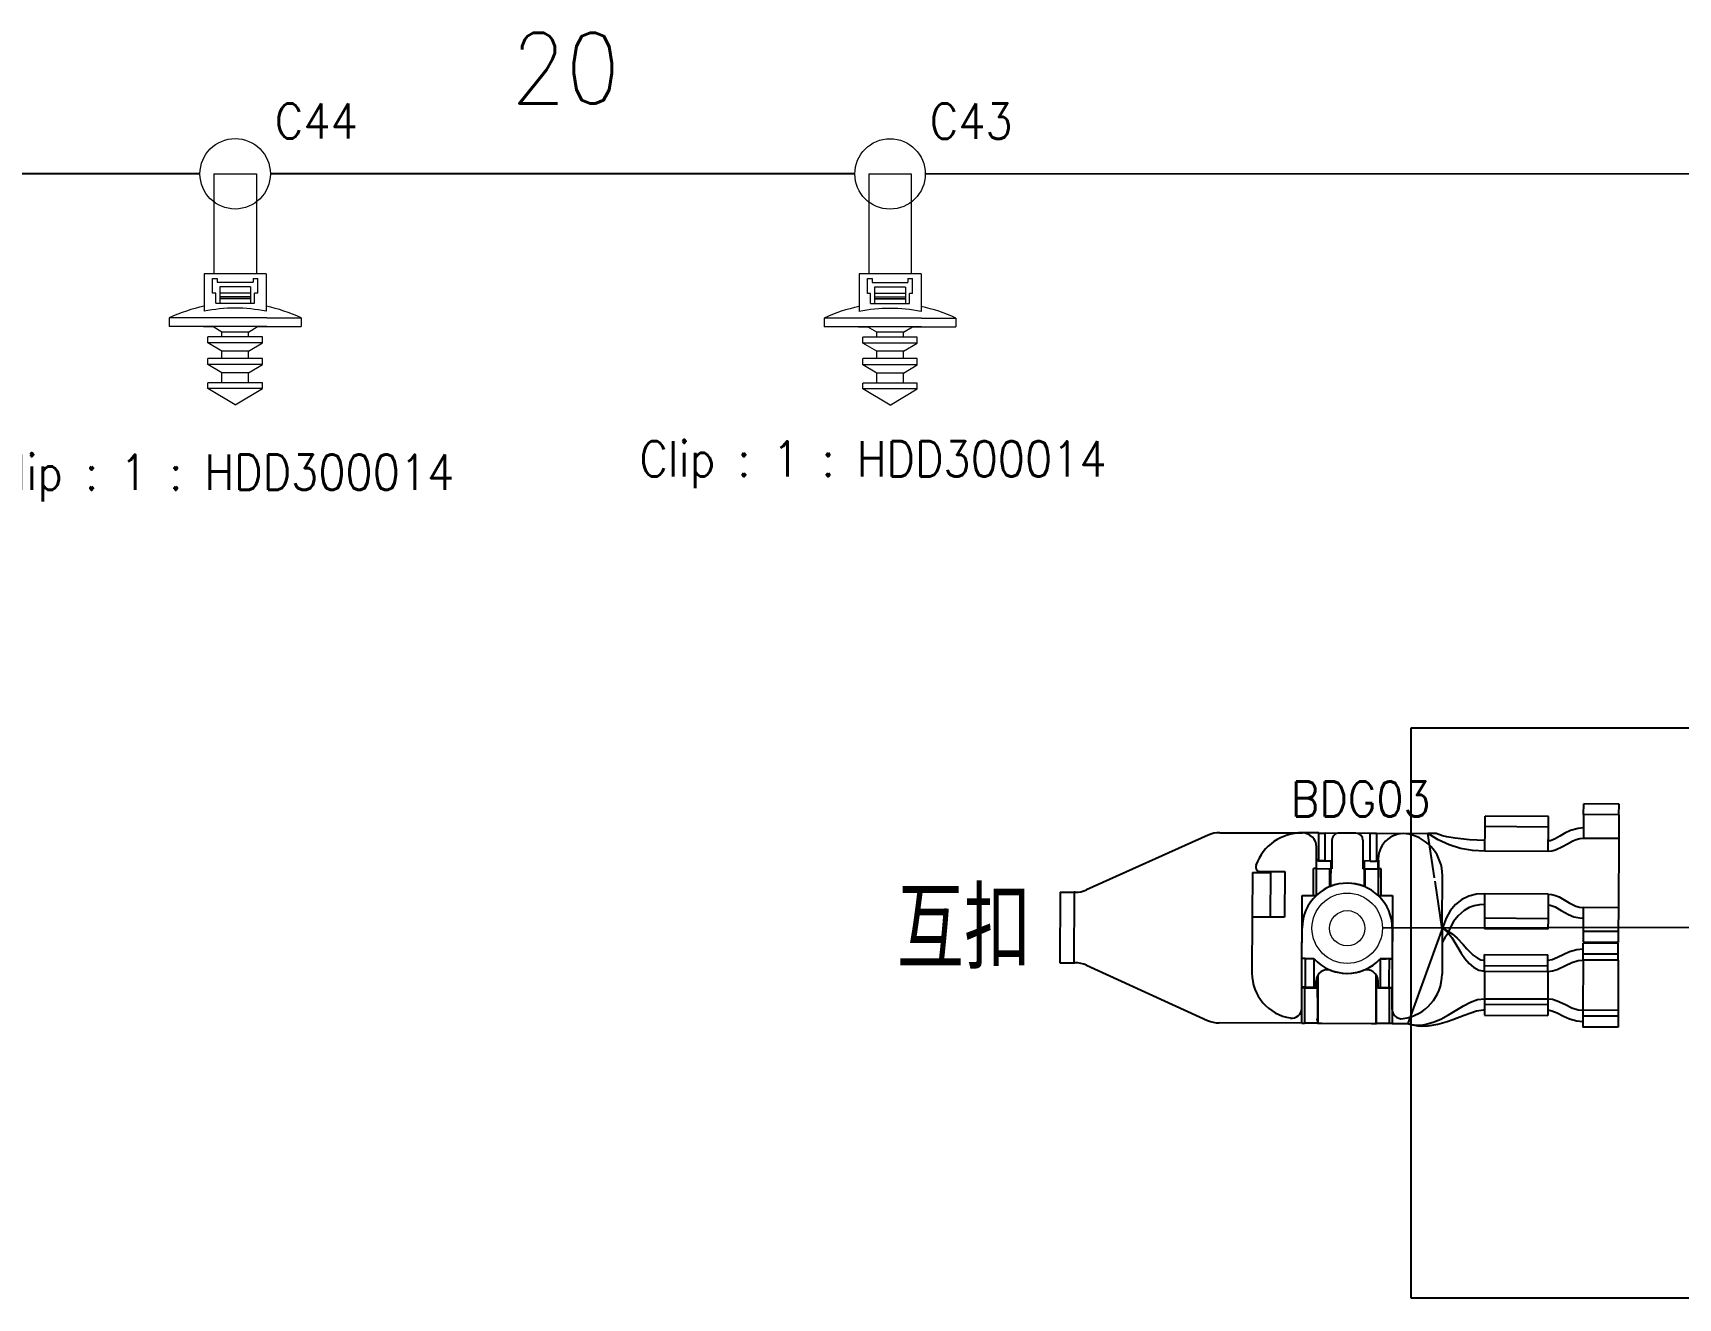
# Model space of a CAD drawing. Header units: inches. Extents: x 47316 to 59086, y 3141 to 11743.
# Drawn here: x 51496.1 to 51612.9, y 5901.3 to 5991 of the extents above; entities that cross this region are included whole.
import ezdxf

# ---------------------------------------------------------------- set-up
doc = ezdxf.new("R2010")
doc.units = ezdxf.units.IN
doc.header["$MEASUREMENT"] = 0
doc.layers.add('0Filament', color=7, linetype='Continuous', lineweight=20)
doc.styles.add('MtX_FangSong_GB2312', font='')
doc.styles.get("Standard").update_dxf_attribs({"font": ''})
doc.styles.get('MtX_FangSong_GB2312').set_extended_font_data('FangSong_GB2312')
doc.styles.get('Standard').set_extended_font_data('SimSun')
doc.linetypes.add('_VH_OTCON', pattern='A,0.0001,[7,VeSys.shx,S=0.1,R=0,X=0,Y=0],-0.4,[7,VeSys.shx,S=0.1,R=0,X=0,Y=0],-0.4,["X",Standard,S=1,R=0,X=-0.5,Y=-0.5],-0.0001,[7,VeSys.shx,S=0.1,R=0,X=0,Y=0],-0.4', length=1.2002)

msp = doc.modelspace()

# ---------------------------------------------------------------- linework, layer by layer
at = {"color": 0, "linetype": '_VH_OTCON', "ltscale": 5}
for p, q in [((51507.93, 5981.04), (51476.93, 5981.04)), ((51554.43, 5981.03), (51512.93, 5981.04)), ((51641.97, 5927.62), (51591.89, 5927.51))]:
    msp.add_line(p, q, dxfattribs=at)
at = {"color": 1}
for p, q in [((51593.94, 5941.72), (51744.47, 5941.72)), ((51593.94, 5901.26), (51593.94, 5941.72)), ((51744.47, 5901.26), (51593.94, 5901.26))]:
    msp.add_line(p, q, dxfattribs=at)
at = {"color": 0, "linetype": 'ByBlock', "lineweight": -3, "ltscale": 0.1125}
for p, q in [((51603.68, 5935.44), (51599.18, 5935.46)), ((51603.68, 5934.68), (51599.18, 5934.71)), ((51603.67, 5932.94), (51599.17, 5932.96)), ((51603.65, 5929.92), (51599.15, 5929.95)), ((51603.64, 5927.43), (51599.14, 5927.45)), ((51603.65, 5928.18), (51599.15, 5928.21)), ((51599.14, 5925.63), (51603.64, 5925.62)), ((51599.13, 5924.46), (51603.63, 5924.44)), ((51599.14, 5924.85), (51603.64, 5924.84)), ((51599.13, 5922.5), (51603.63, 5922.49)), ((51599.13, 5922.11), (51603.63, 5922.1)), ((51599.13, 5921.33), (51603.63, 5921.32))]:
    msp.add_line(p, q, dxfattribs=at)
at = {"color": 0, "linetype": 'ByBlock', "lineweight": -3, "ltscale": 0.018857}
for p, q in [((51599.18, 5934.71), (51599.18, 5935.46)), ((51603.68, 5934.68), (51603.68, 5935.44)), ((51599.15, 5928.21), (51599.14, 5927.45)), ((51603.65, 5928.18), (51603.64, 5927.43))]:
    msp.add_line(p, q, dxfattribs=at)
at = {"color": 0, "linetype": 'ByBlock', "lineweight": -3, "ltscale": 0.042532}
for p, q in [((51606.18, 5935.57), (51606.17, 5933.87)), ((51608.68, 5935.56), (51608.67, 5933.86)), ((51606.15, 5928.97), (51606.14, 5927.27)), ((51608.65, 5928.96), (51608.64, 5927.26))]:
    msp.add_line(p, q, dxfattribs=at)
at = {"color": 0, "linetype": 'ByBlock', "lineweight": -3, "ltscale": 0.018835}
for p, q in [((51606.18, 5935.57), (51606.19, 5936.32)), ((51608.68, 5935.56), (51608.69, 5936.31)), ((51606.14, 5927.27), (51606.14, 5926.52)), ((51608.64, 5927.26), (51608.64, 5926.5))]:
    msp.add_line(p, q, dxfattribs=at)
at = {"color": 0, "linetype": 'ByBlock', "lineweight": -3, "ltscale": 0.0625}
for p, q in [((51608.68, 5935.56), (51606.18, 5935.57)), ((51608.69, 5936.31), (51606.19, 5936.32)), ((51608.67, 5933.86), (51606.17, 5933.87)), ((51608.65, 5928.96), (51606.15, 5928.97)), ((51608.64, 5927.26), (51606.14, 5927.27)), ((51608.64, 5926.5), (51606.14, 5926.52)), ((51608.64, 5926.44), (51606.14, 5926.45)), ((51608.64, 5925.65), (51606.14, 5925.66)), ((51608.64, 5925.24), (51606.14, 5925.24)), ((51586.18, 5920.76), (51586.18, 5923.26)), ((51586.37, 5923.26), (51586.36, 5920.76)), ((51592.39, 5920.75), (51592.39, 5923.25)), ((51592.58, 5923.25), (51592.58, 5920.75)), ((51608.63, 5921.67), (51606.13, 5921.68)), ((51608.62, 5920.47), (51606.12, 5920.47)), ((51608.63, 5921.26), (51606.13, 5921.27))]:
    msp.add_line(p, q, dxfattribs=at)
at = {"color": 0, "linetype": 'ByBlock', "lineweight": -3, "ltscale": 0.043536}
for p, q in [((51599.17, 5932.96), (51599.18, 5934.71)), ((51603.67, 5932.94), (51603.68, 5934.68))]:
    msp.add_line(p, q, dxfattribs=at)
at = {"color": 0, "linetype": 'ByBlock', "lineweight": -3, "ltscale": 0.23635}
msp.add_line((51579.52, 5934.1), (51570.89, 5930.23), dxfattribs=at)
at = {"color": 0, "linetype": 'ByBlock', "lineweight": -3, "ltscale": 0.146722}
for p, q in [((51580.34, 5934.28), (51586.21, 5934.26)), ((51586.18, 5920.76), (51580.31, 5920.78))]:
    msp.add_line(p, q, dxfattribs=at)
at = {"color": 0, "linetype": 'ByBlock', "lineweight": -3, "ltscale": 0.029498}
msp.add_line((51587.38, 5934.26), (51586.2, 5934.27), dxfattribs=at)
at = {"color": 0, "linetype": 'ByBlock', "lineweight": -3, "ltscale": 0.038304}
msp.add_line((51587.2, 5931.73), (51587.21, 5933.26), dxfattribs=at)
at = {"color": 0, "linetype": 'ByBlock', "lineweight": -3, "ltscale": 0.047046}
for p, q in [((51587.37, 5932.38), (51587.38, 5934.26)), ((51591.47, 5934.24), (51591.46, 5932.36))]:
    msp.add_line(p, q, dxfattribs=at)
at = {"color": 0, "linetype": 'ByBlock', "lineweight": -3, "ltscale": 0.049036}
for p, q in [((51587.82, 5932.29), (51587.83, 5934.25)), ((51591.01, 5932.27), (51591.02, 5934.23))]:
    msp.add_line(p, q, dxfattribs=at)
at = {"color": 0, "linetype": 'ByBlock', "lineweight": -3, "ltscale": 0.079926}
msp.add_line((51591.02, 5934.23), (51587.83, 5934.25), dxfattribs=at)
at = {"color": 0, "linetype": 'ByBlock', "lineweight": -3, "ltscale": 0.050804}
for p, q in [((51588.31, 5933.76), (51588.3, 5931.72)), ((51590.51, 5933.75), (51590.5, 5931.72))]:
    msp.add_line(p, q, dxfattribs=at)
at = {"color": 0, "linetype": 'ByBlock', "lineweight": -3, "ltscale": 0.029999}
msp.add_line((51590.01, 5934.25), (51588.81, 5934.25), dxfattribs=at)
at = {"color": 0, "linetype": 'ByBlock', "lineweight": -3, "ltscale": 0.09127}
msp.add_line((51591.47, 5934.24), (51595.12, 5934.23), dxfattribs=at)
at = {"color": 0, "linetype": 'ByBlock', "lineweight": -3, "ltscale": 0.079705}
msp.add_line((51595.6, 5931.07), (51595.12, 5934.23), dxfattribs=at)
at = {"color": 0, "linetype": 'ByBlock', "lineweight": -3, "ltscale": 0.014848}
msp.add_line((51595.71, 5934.22), (51595.12, 5934.23), dxfattribs=at)
at = {"color": 0, "linetype": 'ByBlock', "lineweight": -3, "ltscale": 0.122437}
msp.add_line((51608.67, 5933.86), (51608.65, 5928.96), dxfattribs=at)
at = {"color": 0, "linetype": 'ByBlock', "lineweight": -3, "ltscale": 0.063522}
for p, q in [((51587.2, 5929.84), (51587.22, 5932.38)), ((51591.62, 5932.36), (51591.6, 5929.82))]:
    msp.add_line(p, q, dxfattribs=at)
at = {"color": 0, "linetype": 'ByBlock', "lineweight": -3, "ltscale": 0.003874}
msp.add_line((51587.22, 5932.38), (51587.37, 5932.38), dxfattribs=at)
at = {"color": 0, "linetype": 'ByBlock', "lineweight": -3, "ltscale": 0.009962}
for p, q in [((51587.82, 5932.29), (51588.22, 5932.29)), ((51591.01, 5932.27), (51590.62, 5932.28))]:
    msp.add_line(p, q, dxfattribs=at)
at = {"color": 0, "linetype": 'ByBlock', "lineweight": -3, "ltscale": 0.045285}
for p, q in [((51588.22, 5932.29), (51588.21, 5930.48)), ((51590.61, 5930.46), (51590.62, 5932.28))]:
    msp.add_line(p, q, dxfattribs=at)
at = {"color": 0, "linetype": 'ByBlock', "lineweight": -3, "ltscale": 0.003864}
msp.add_line((51591.62, 5932.36), (51591.46, 5932.36), dxfattribs=at)
at = {"color": 0, "linetype": 'ByBlock', "lineweight": -3, "ltscale": 0.017647}
msp.add_line((51591.6, 5931.72), (51591.6, 5932.42), dxfattribs=at)
at = {"color": 0, "linetype": 'ByBlock', "lineweight": -3, "ltscale": 0.079092}
msp.add_line((51582.66, 5931.45), (51582.65, 5928.29), dxfattribs=at)
at = {"color": 0, "linetype": 'ByBlock', "lineweight": -3, "ltscale": 0.0325}
for p, q in [((51582.66, 5931.45), (51583.96, 5931.45)), ((51583.95, 5928.28), (51582.65, 5928.29))]:
    msp.add_line(p, q, dxfattribs=at)
at = {"color": 0, "linetype": 'ByBlock', "lineweight": -3, "ltscale": 0.041908}
msp.add_line((51583.28, 5931.53), (51584.96, 5931.53), dxfattribs=at)
at = {"color": 0, "linetype": 'ByBlock', "lineweight": -3, "ltscale": 0.079074}
msp.add_line((51583.95, 5928.28), (51583.96, 5931.45), dxfattribs=at)
at = {"color": 0, "linetype": 'ByBlock', "lineweight": -3, "ltscale": 0.081189}
msp.add_line((51584.96, 5931.53), (51584.94, 5928.28), dxfattribs=at)
at = {"color": 0, "linetype": 'ByBlock', "lineweight": -3, "ltscale": 0.004718}
for p, q in [((51587.19, 5931.73), (51587, 5931.73)), ((51587, 5929.83), (51587.19, 5929.83)), ((51586.37, 5923.26), (51586.18, 5923.26)), ((51592.58, 5923.25), (51592.39, 5923.25)), ((51586.18, 5920.76), (51586.36, 5920.76)), ((51592.58, 5920.75), (51592.39, 5920.75))]:
    msp.add_line(p, q, dxfattribs=at)
at = {"color": 0, "linetype": 'ByBlock', "lineweight": -3, "ltscale": 0.047351}
for p, q in [((51587, 5929.83), (51587, 5931.73)), ((51587.19, 5931.73), (51587.19, 5929.83)), ((51591.61, 5929.82), (51591.61, 5931.72)), ((51591.8, 5929.82), (51591.8, 5931.72))]:
    msp.add_line(p, q, dxfattribs=at)
at = {"color": 0, "linetype": 'ByBlock', "lineweight": -3, "ltscale": 0.000280762}
for p, q in [((51587.2, 5931.73), (51587.19, 5931.73)), ((51587.19, 5929.83), (51587.2, 5929.83))]:
    msp.add_line(p, q, dxfattribs=at)
at = {"color": 0, "linetype": 'ByBlock', "lineweight": -3, "ltscale": 0.023285}
for p, q in [((51587.2, 5931.73), (51588.13, 5931.72)), ((51590.67, 5931.72), (51591.6, 5931.72))]:
    msp.add_line(p, q, dxfattribs=at)
at = {"color": 0, "linetype": 'ByBlock', "lineweight": -3, "ltscale": 0.004218}
for p, q in [((51588.13, 5931.72), (51588.3, 5931.72)), ((51590.67, 5931.72), (51590.5, 5931.72))]:
    msp.add_line(p, q, dxfattribs=at)
at = {"color": 0, "linetype": 'ByBlock', "lineweight": -3, "ltscale": 0.032001}
for p, q in [((51588.13, 5931.72), (51588.13, 5930.44)), ((51590.67, 5930.44), (51590.67, 5931.72))]:
    msp.add_line(p, q, dxfattribs=at)
at = {"color": 0, "linetype": 'ByBlock', "lineweight": -3, "ltscale": 0.000286865}
for p, q in [((51591.61, 5931.72), (51591.6, 5931.72)), ((51591.6, 5929.82), (51591.61, 5929.82))]:
    msp.add_line(p, q, dxfattribs=at)
at = {"color": 0, "linetype": 'ByBlock', "lineweight": -3, "ltscale": 0.004712}
for p, q in [((51591.8, 5931.72), (51591.61, 5931.72)), ((51591.61, 5929.82), (51591.8, 5929.82))]:
    msp.add_line(p, q, dxfattribs=at)
at = {"color": 0, "linetype": 'ByBlock', "lineweight": -3, "ltscale": 0.085435}
msp.add_line((51596.14, 5927.47), (51595.63, 5930.85), dxfattribs=at)
at = {"color": 0, "linetype": 'ByBlock', "lineweight": -3, "ltscale": 0.086295}
msp.add_line((51596.14, 5927.78), (51596.15, 5931.24), dxfattribs=at)
at = {"color": 0, "linetype": 'ByBlock', "lineweight": -3, "ltscale": 0.125}
for p, q in [((51569, 5930.05), (51568.99, 5925.05)), ((51570, 5930.05), (51569.99, 5925.05))]:
    msp.add_line(p, q, dxfattribs=at)
at = {"color": 0, "linetype": 'ByBlock', "lineweight": -3, "ltscale": 0.025}
for p, q in [((51569, 5930.05), (51570, 5930.05)), ((51568.99, 5925.05), (51569.99, 5925.05))]:
    msp.add_line(p, q, dxfattribs=at)
at = {"color": 0, "linetype": 'ByBlock', "lineweight": -3, "ltscale": 0.001721}
for p, q in [((51570.07, 5930.05), (51570, 5930.05)), ((51569.99, 5925.05), (51570.05, 5925.05))]:
    msp.add_line(p, q, dxfattribs=at)
at = {"color": 0, "linetype": 'ByBlock', "lineweight": -3, "ltscale": 0.164343}
for p, q in [((51586.18, 5923.26), (51586.2, 5929.83)), ((51592.6, 5929.82), (51592.58, 5923.25))]:
    msp.add_line(p, q, dxfattribs=at)
at = {"color": 0, "linetype": 'ByBlock', "lineweight": -3, "ltscale": 0.020001}
for p, q in [((51586.2, 5929.83), (51587, 5929.83)), ((51591.8, 5929.82), (51592.6, 5929.82))]:
    msp.add_line(p, q, dxfattribs=at)
at = {"color": 0, "linetype": 'ByBlock', "lineweight": -3, "ltscale": 0.043539}
for p, q in [((51599.15, 5929.95), (51599.15, 5928.21)), ((51603.65, 5929.92), (51603.65, 5928.18))]:
    msp.add_line(p, q, dxfattribs=at)
at = {"color": 0, "linetype": 'ByBlock', "lineweight": -3, "ltscale": 0.099393}
msp.add_line((51582.65, 5928.29), (51582.63, 5924.31), dxfattribs=at)
at = {"color": 0, "linetype": 'ByBlock', "lineweight": -3, "ltscale": 0.02491}
msp.add_line((51584.94, 5928.28), (51583.95, 5928.28), dxfattribs=at)
at = {"color": 0, "linetype": 'ByBlock', "lineweight": -3, "ltscale": 0.054193}
for p, q in [((51586.18, 5925.35), (51586.19, 5927.52)), ((51592.59, 5927.49), (51592.58, 5925.32))]:
    msp.add_line(p, q, dxfattribs=at)
at = {"color": 0, "linetype": 'ByBlock', "lineweight": -3, "ltscale": 0.18225}
msp.add_line((51596.18, 5927.59), (51593.69, 5920.74), dxfattribs=at)
at = {"color": 0, "linetype": 'ByBlock', "lineweight": -3, "ltscale": 0.080615}
msp.add_line((51596.14, 5927.47), (51596.13, 5924.25), dxfattribs=at)
at = {"color": 0, "linetype": 'ByBlock', "lineweight": -3, "ltscale": 0.001685}
msp.add_line((51596.35, 5927.37), (51596.42, 5927.37), dxfattribs=at)
at = {"color": 0, "linetype": 'ByBlock', "lineweight": -3, "ltscale": 0.0198}
for p, q in [((51606.14, 5925.66), (51606.14, 5926.45)), ((51608.64, 5925.65), (51608.64, 5926.44)), ((51606.13, 5921.27), (51606.12, 5920.47)), ((51608.63, 5921.26), (51608.62, 5920.47))]:
    msp.add_line(p, q, dxfattribs=at)
at = {"color": 0, "linetype": 'ByBlock', "lineweight": -3, "ltscale": 0.005637}
for p, q in [((51586.41, 5925.35), (51586.18, 5925.35)), ((51586.4, 5923.32), (51586.17, 5923.32))]:
    msp.add_line(p, q, dxfattribs=at)
at = {"color": 0, "linetype": 'ByBlock', "lineweight": -3, "ltscale": 0.005656}
for p, q in [((51586.41, 5925.35), (51586.18, 5925.35)), ((51592.35, 5925.32), (51592.58, 5925.32))]:
    msp.add_line(p, q, dxfattribs=at)
at = {"color": 0, "linetype": 'ByBlock', "lineweight": -3, "ltscale": 0.03746}
for p, q in [((51586.41, 5925.35), (51586.4, 5923.85)), ((51592.36, 5925.32), (51592.35, 5923.82))]:
    msp.add_line(p, q, dxfattribs=at)
at = {"color": 0, "linetype": 'ByBlock', "lineweight": -3, "ltscale": 0.015408}
msp.add_line((51586.41, 5925.35), (51587.02, 5925.35), dxfattribs=at)
at = {"color": 0, "linetype": 'ByBlock', "lineweight": -3, "ltscale": 7.88305e-05}
msp.add_line((51586.41, 5925.35), (51586.41, 5925.35), dxfattribs=at)
at = {"color": 0, "linetype": 'ByBlock', "lineweight": -3, "ltscale": 6.2561e-05}
msp.add_line((51586.41, 5925.35), (51586.41, 5925.35), dxfattribs=at)
at = {"color": 0, "linetype": 'ByBlock', "lineweight": -3, "ltscale": 0.05134}
for p, q in [((51587.02, 5925.35), (51587.01, 5923.3)), ((51591.74, 5925.33), (51591.73, 5923.27))]:
    msp.add_line(p, q, dxfattribs=at)
at = {"color": 0, "linetype": 'ByBlock', "lineweight": -3, "ltscale": 0.015404}
msp.add_line((51592.35, 5925.32), (51591.74, 5925.33), dxfattribs=at)
at = {"color": 0, "linetype": 'ByBlock', "lineweight": -3, "ltscale": 7.84605e-05}
msp.add_line((51592.35, 5925.32), (51592.36, 5925.32), dxfattribs=at)
at = {"color": 0, "linetype": 'ByBlock', "lineweight": -3, "ltscale": 0.005638}
for p, q in [((51592.36, 5925.32), (51592.58, 5925.32)), ((51586.4, 5923.32), (51586.17, 5923.31)), ((51592.35, 5923.29), (51592.57, 5923.29))]:
    msp.add_line(p, q, dxfattribs=at)
at = {"color": 0, "linetype": 'ByBlock', "lineweight": -3, "ltscale": 0.019531}
for p, q in [((51599.14, 5924.85), (51599.14, 5925.63)), ((51603.64, 5924.84), (51603.64, 5925.62)), ((51599.13, 5922.11), (51599.13, 5921.33)), ((51603.63, 5922.1), (51603.63, 5921.32))]:
    msp.add_line(p, q, dxfattribs=at)
at = {"color": 0, "linetype": 'ByBlock', "lineweight": -3, "ltscale": 0.089102}
for p, q in [((51606.14, 5925.24), (51606.13, 5921.68)), ((51608.64, 5925.24), (51608.63, 5921.67))]:
    msp.add_line(p, q, dxfattribs=at)
at = {"color": 0, "linetype": 'ByBlock', "lineweight": -3, "ltscale": 0.010324}
for p, q in [((51606.14, 5925.24), (51606.14, 5925.66)), ((51608.64, 5925.24), (51608.64, 5925.65)), ((51606.13, 5921.68), (51606.13, 5921.27)), ((51608.63, 5921.67), (51608.63, 5921.26))]:
    msp.add_line(p, q, dxfattribs=at)
at = {"color": 0, "linetype": 'ByBlock', "lineweight": -3, "ltscale": 0.236351}
msp.add_line((51570.88, 5924.87), (51579.48, 5920.96), dxfattribs=at)
at = {"color": 0, "linetype": 'ByBlock', "lineweight": -3, "ltscale": 0.013321}
for p, q in [((51586.4, 5923.85), (51586.4, 5923.32)), ((51592.35, 5923.82), (51592.35, 5923.29))]:
    msp.add_line(p, q, dxfattribs=at)
at = {"color": 0, "linetype": 'ByBlock', "lineweight": -3, "ltscale": 0.086053}
for p, q in [((51587.31, 5924.2), (51587.31, 5920.76)), ((51591.44, 5920.75), (51591.45, 5924.19))]:
    msp.add_line(p, q, dxfattribs=at)
at = {"color": 0, "linetype": 'ByBlock', "lineweight": -3, "ltscale": 0.009814}
for p, q in [((51599.13, 5924.46), (51599.14, 5924.85)), ((51603.63, 5924.44), (51603.64, 5924.84)), ((51599.13, 5922.5), (51599.13, 5922.11)), ((51603.63, 5922.49), (51603.63, 5922.1))]:
    msp.add_line(p, q, dxfattribs=at)
at = {"color": 0, "linetype": 'ByBlock', "lineweight": -3, "ltscale": 0.048825}
for p, q in [((51599.13, 5924.46), (51599.13, 5922.5)), ((51603.63, 5924.44), (51603.63, 5922.49))]:
    msp.add_line(p, q, dxfattribs=at)
at = {"color": 0, "linetype": 'ByBlock', "lineweight": -3, "ltscale": 0.037524}
for p, q in [((51586.16, 5921.82), (51586.17, 5923.32)), ((51592.57, 5923.29), (51592.56, 5921.79))]:
    msp.add_line(p, q, dxfattribs=at)
at = {"color": 0, "linetype": 'ByBlock', "lineweight": -3, "ltscale": 0.021059}
msp.add_line((51587.01, 5923.3), (51586.17, 5923.3), dxfattribs=at)
at = {"color": 0, "linetype": 'ByBlock', "lineweight": -3, "ltscale": 0.001343}
for p, q in [((51586.42, 5923.26), (51586.37, 5923.26)), ((51592.39, 5923.25), (51592.34, 5923.25))]:
    msp.add_line(p, q, dxfattribs=at)
at = {"color": 0, "linetype": 'ByBlock', "lineweight": -3, "ltscale": 0.018939}
msp.add_line((51586.42, 5923.26), (51587.18, 5923.26), dxfattribs=at)
at = {"color": 0, "linetype": 'ByBlock', "lineweight": -3, "ltscale": 0.006439}
msp.add_line((51587.01, 5923.3), (51587.27, 5923.3), dxfattribs=at)
at = {"color": 0, "linetype": 'ByBlock', "lineweight": -3, "ltscale": 0.012573}
for p, q in [((51587.18, 5923.26), (51587.18, 5923.76)), ((51591.58, 5923.25), (51591.58, 5923.75))]:
    msp.add_line(p, q, dxfattribs=at)
at = {"color": 0, "linetype": 'ByBlock', "lineweight": -3, "ltscale": 0.015314}
msp.add_line((51587.27, 5922.58), (51587.27, 5923.19), dxfattribs=at)
at = {"color": 0, "linetype": 'ByBlock', "lineweight": -3, "ltscale": 0.003543}
msp.add_line((51587.27, 5922.75), (51587.27, 5922.61), dxfattribs=at)
at = {"color": 0, "linetype": 'ByBlock', "lineweight": -3, "ltscale": 0.054871}
msp.add_line((51591.46, 5921.08), (51591.47, 5923.28), dxfattribs=at)
at = {"color": 0, "linetype": 'ByBlock', "lineweight": -3, "ltscale": 0.006441}
msp.add_line((51591.73, 5923.27), (51591.47, 5923.28), dxfattribs=at)
at = {"color": 0, "linetype": 'ByBlock', "lineweight": -3, "ltscale": 0.009174}
msp.add_line((51591.95, 5923.25), (51591.58, 5923.25), dxfattribs=at)
at = {"color": 0, "linetype": 'ByBlock', "lineweight": -3, "ltscale": 0.021057}
msp.add_line((51592.57, 5923.27), (51591.73, 5923.27), dxfattribs=at)
at = {"color": 0, "linetype": 'ByBlock', "lineweight": -3, "ltscale": 0.009766}
msp.add_line((51592.34, 5923.25), (51591.95, 5923.25), dxfattribs=at)
at = {"color": 0, "linetype": 'ByBlock', "lineweight": -3, "ltscale": 0.00564}
msp.add_line((51592.35, 5923.29), (51592.57, 5923.28), dxfattribs=at)
at = {"color": 0, "linetype": 'ByBlock', "lineweight": -3, "ltscale": 0.023566}
for p, q in [((51587.31, 5920.76), (51586.36, 5920.76)), ((51592.39, 5920.75), (51591.44, 5920.75))]:
    msp.add_line(p, q, dxfattribs=at)
at = {"color": 0, "linetype": 'ByBlock', "lineweight": -3, "ltscale": 0.007596}
msp.add_line((51587.26, 5921.07), (51587.27, 5920.76), dxfattribs=at)
at = {"color": 0, "linetype": 'ByBlock', "lineweight": -3, "ltscale": 0.000912538}
msp.add_line((51587.26, 5921.03), (51587.26, 5921.07), dxfattribs=at)
at = {"color": 0, "linetype": 'ByBlock', "lineweight": -3, "ltscale": 0.00134}
msp.add_line((51587.26, 5921.01), (51587.26, 5921.07), dxfattribs=at)
at = {"color": 0, "linetype": 'ByBlock', "lineweight": -3, "ltscale": 2.75082e-05}
msp.add_line((51587.26, 5921.07), (51587.26, 5921.07), dxfattribs=at)
at = {"color": 0, "linetype": 'ByBlock', "lineweight": -3, "ltscale": 0.008279}
msp.add_line((51587.27, 5920.76), (51587.6, 5920.76), dxfattribs=at)
at = {"color": 0, "linetype": 'ByBlock', "lineweight": -3, "ltscale": 0.103436}
msp.add_line((51587.31, 5920.76), (51591.44, 5920.75), dxfattribs=at)
at = {"color": 0, "linetype": 'ByBlock', "lineweight": -3, "ltscale": 0.088106}
msp.add_line((51587.6, 5920.76), (51591.12, 5920.74), dxfattribs=at)
at = {"color": 0, "linetype": 'ByBlock', "lineweight": -3, "ltscale": 0.008447}
for p, q in [((51591.12, 5920.74), (51591.46, 5920.74)), ((51591.46, 5920.74), (51591.46, 5921.08))]:
    msp.add_line(p, q, dxfattribs=at)
at = {"color": 0, "linetype": 'ByBlock', "lineweight": -3, "ltscale": 0.027747}
msp.add_line((51592.58, 5920.75), (51593.69, 5920.74), dxfattribs=at)
at = {"color": 0, "linetype": '_VH_OTCON', "ltscale": 5}
msp.add_lwpolyline([(51559.43, 5981.03), (51670.95, 5981.08), (51722.19, 5929.42)], dxfattribs=at)
at = {"color": 0, "linetype": 'ByBlock', "lineweight": -3}
for points in [[(51606.18, 5934.62), (51605.8, 5934.59), (51605.24, 5934.43), (51604.85, 5934.24), (51604.49, 5934.03), (51604.16, 5933.84), (51603.83, 5933.71), (51603.67, 5933.7)], [(51599.17, 5932.96), (51598.29, 5933.02), (51597.44, 5933.17), (51596.62, 5933.42), (51595.84, 5933.78), (51595.12, 5934.23)], [(51599.17, 5933.72), (51598.07, 5933.78), (51597.06, 5933.89), (51596.46, 5933.99), (51596.16, 5934.06), (51595.71, 5934.22)], [(51606.17, 5933.87), (51605.9, 5933.84), (51605.65, 5933.77), (51605.4, 5933.67), (51605.04, 5933.47), (51604.68, 5933.27), (51604.19, 5933.03), (51603.93, 5932.97), (51603.67, 5932.94)], [(51587.82, 5932.29), (51587.4, 5932.31), (51587.36, 5932.32), (51587.34, 5932.33), (51587.33, 5932.34), (51587.33, 5932.35)], [(51591.01, 5932.27), (51591.43, 5932.29), (51591.47, 5932.3), (51591.49, 5932.31), (51591.5, 5932.32), (51591.5, 5932.33)], [(51599.15, 5929.95), (51598.57, 5929.91), (51598.03, 5929.78), (51597.54, 5929.55), (51597.08, 5929.19), (51596.69, 5928.73), (51596.41, 5928.22), (51596.14, 5927.47)], [(51603.65, 5929.92), (51603.92, 5929.9), (51604.18, 5929.82), (51604.43, 5929.72), (51604.79, 5929.52), (51605.14, 5929.31), (51605.63, 5929.07), (51605.88, 5929), (51606.15, 5928.97)], [(51599.15, 5929.19), (51598.79, 5929.17), (51598.41, 5929.1), (51598.06, 5928.97), (51597.69, 5928.75), (51597.26, 5928.39), (51596.93, 5927.98), (51596.69, 5927.53), (51596.54, 5927.14)], [(51603.65, 5929.17), (51603.81, 5929.15), (51604.16, 5929.01), (51604.59, 5928.75), (51605.1, 5928.48), (51605.49, 5928.32), (51605.92, 5928.23), (51606.15, 5928.22)], [(51596.35, 5927.37), (51596.52, 5927.23), (51596.81, 5926.84), (51597.24, 5926.13), (51597.48, 5925.73), (51597.74, 5925.35), (51598.04, 5925.01), (51598.36, 5924.73), (51598.73, 5924.53), (51599.13, 5924.46)], [(51596.42, 5927.37), (51596.84, 5927.11), (51597.2, 5926.8), (51597.62, 5926.34), (51597.89, 5926.03), (51598.33, 5925.59), (51598.61, 5925.39), (51598.87, 5925.27), (51599.12, 5925.24), (51599.14, 5925.24)], [(51603.63, 5924.44), (51603.97, 5924.48), (51604.3, 5924.58), (51604.89, 5924.85), (51605.35, 5925.06), (51605.8, 5925.21), (51606.14, 5925.24)], [(51603.64, 5925.23), (51603.94, 5925.28), (51604.32, 5925.44), (51604.77, 5925.67), (51605.18, 5925.85), (51605.7, 5926), (51606.14, 5926.04)], [(51587.01, 5923.3), (51586.54, 5923.3), (51586.42, 5923.31), (51586.4, 5923.32), (51586.4, 5923.32), (51586.4, 5923.32), (51586.4, 5923.32)], [(51592.35, 5923.29), (51592.35, 5923.29), (51592.34, 5923.29), (51592.34, 5923.29), (51592.29, 5923.28), (51591.73, 5923.27)], [(51593.69, 5920.74), (51593.83, 5920.7), (51594.29, 5920.62), (51594.6, 5920.63), (51594.9, 5920.67), (51595.49, 5920.83), (51596.04, 5921.06), (51596.59, 5921.36), (51597.65, 5921.99), (51598.14, 5922.25), (51598.64, 5922.44), (51599.13, 5922.5)], [(51593.69, 5920.74), (51594.04, 5920.64), (51594.4, 5920.58), (51594.76, 5920.56), (51595.13, 5920.58), (51595.83, 5920.7), (51596.48, 5920.89), (51596.9, 5921.03), (51597.7, 5921.34), (51598.58, 5921.64), (51599.07, 5921.72), (51599.13, 5921.72)], [(51603.63, 5922.49), (51603.96, 5922.46), (51604.29, 5922.36), (51604.88, 5922.08), (51605.34, 5921.86), (51605.8, 5921.72), (51606.13, 5921.68)], [(51603.63, 5921.71), (51603.93, 5921.65), (51604.31, 5921.49), (51604.76, 5921.26), (51605.17, 5921.08), (51605.69, 5920.93), (51606.13, 5920.89)]]:
    msp.add_lwpolyline(points, dxfattribs=at)
at = {"color": 0, "linetype": 'Continuous', "lineweight": 15}
for centre, radius in [((51510.43, 5981.04), 2.5), ((51556.93, 5981.03), 2.5), ((51589.39, 5927.5), 2.5), ((51589.39, 5927.5), 1.25)]:
    msp.add_circle(centre, radius, dxfattribs=at)
at = {"color": 0, "linetype": 'ByBlock', "lineweight": -3}
for centre, radius, start, end in [((51580.33, 5932.28), 2, 89.8583, 114.1873), ((51586.18, 5930.79), 3.48, 89.7176, 159.9609), ((51586.21, 5933.26), 1, 359.8583, 89.8583), ((51587.81, 5952.18), 17.93, 268.6307, 270.0574), ((51588.81, 5933.75), 0.5, 89.8583, 179.8583), ((51590.01, 5933.75), 0.5, 359.8583, 89.8583), ((51591.22, 5952.17), 17.93, 269.3778, 270.8046), ((51593.4, 5932.42), 1.8, 77.8336, 179.8583), ((51593.15, 5931.24), 3, 359.8583, 77.8336), ((51583.22, 5931.85), 0.328, 157.3859, 281.5996), ((51587.99, 5963.87), 31.58, 268.5911, 269.6834), ((51587.39, 5932.32), 0.0597, 105.482, 156.6373), ((51591.15, 5963.85), 31.58, 269.7518, 270.8441), ((51591.44, 5932.3), 0.0599, 22.8413, 73.9882), ((51570.07, 5932.05), 2, 269.8583, 294.1873), ((51589.39, 5927.5), 3.2, 133.1501, 179.7176), ((51589.39, 5927.5), 3.2, 46.4257, 133.2908), ((51589.39, 5927.5), 3.2, 67.6933, 111.7419), ((51589.39, 5927.5), 3.2, 359.7176, 46.2851), ((51596.64, 5927.82), 0.5, 179.8588, 204.2577), ((51596.64, 5927.78), 0.502, 179.8576, 202.3834), ((51596.65, 5927.79), 0.511, 202.4744, 234.3096), ((51596.65, 5927.82), 0.503, 204.2919, 243.5818), ((51600.23, 5924.46), 4.56, 143.9744, 153.7544), ((51570.05, 5923.05), 2, 65.5292, 89.8583), ((51587.34, 5944.31), 18.96, 266.5054, 269.0521), ((51589.39, 5927.5), 3.2, 222.2856, 317.1495), ((51591.61, 5944.3), 18.97, 270.3833, 272.9288), ((51585.83, 5924.3), 3.2, 179.7176, 261.6698), ((51587.98, 5923.76), 0.8, 69.371, 179.8583), ((51589.39, 5927.5), 3.2, 249.371, 290.3456), ((51590.78, 5923.75), 0.8, 359.8583, 110.3456), ((51592.93, 5924.26), 3.2, 277.7655, 359.7176), ((51958.32, 5920.82), 371.05, 179.6179, 179.9621), ((51585.46, 5921.82), 0.7, 261.6698, 359.7176), ((51593.26, 5921.78), 0.7, 179.7176, 277.7655), ((51580.31, 5922.78), 2, 245.5292, 269.8583)]:
    msp.add_arc(centre, radius, start, end, dxfattribs=at)
at = {"layer": '0Filament', "color": 0, "lineweight": 9, "ltscale": 0.13}
for p, q in [((51508.92, 5981.04), (51508.92, 5976.81)), ((51511.94, 5981.04), (51511.94, 5976.81)), ((51555.42, 5981.03), (51555.42, 5976.79)), ((51558.44, 5981.03), (51558.44, 5976.79)), ((51508.92, 5976.81), (51508.92, 5973.95)), ((51511.94, 5976.81), (51511.94, 5973.95)), ((51555.42, 5976.79), (51555.42, 5973.93)), ((51558.44, 5976.79), (51558.44, 5973.93))]:
    msp.add_line(p, q, dxfattribs=at)
at = {"layer": '0Filament', "color": 0, "lineweight": 9}
for p, q in [((51508.92, 5981.04), (51511.94, 5981.04)), ((51555.42, 5981.03), (51558.44, 5981.03))]:
    msp.add_line(p, q, dxfattribs=at)
at = {"layer": '0Filament', "color": 0, "lineweight": 9, "ltscale": 0.121317}
for p, q in [((51508.23, 5973.95), (51508.23, 5971.28)), ((51512.63, 5973.95), (51512.63, 5971.28)), ((51554.73, 5973.93), (51554.73, 5971.26)), ((51559.13, 5973.93), (51559.13, 5971.26))]:
    msp.add_line(p, q, dxfattribs=at)
at = {"layer": '0Filament', "color": 0, "lineweight": 9, "ltscale": 0.2}
for p, q in [((51512.63, 5973.95), (51508.23, 5973.95)), ((51559.13, 5973.93), (51554.73, 5973.93))]:
    msp.add_line(p, q, dxfattribs=at)
at = {"layer": '0Filament', "color": 0, "lineweight": 9, "ltscale": 0.047501}
for p, q in [((51508.83, 5972.57), (51508.83, 5973.62)), ((51512.03, 5972.57), (51512.03, 5973.62)), ((51555.33, 5972.55), (51555.33, 5973.6)), ((51558.53, 5972.55), (51558.53, 5973.6))]:
    msp.add_line(p, q, dxfattribs=at)
at = {"layer": '0Filament', "color": 0, "lineweight": 9, "ltscale": 0.014999}
for p, q in [((51508.83, 5973.62), (51509.16, 5973.62)), ((51555.33, 5973.6), (51555.66, 5973.6))]:
    msp.add_line(p, q, dxfattribs=at)
at = {"layer": '0Filament', "color": 0, "lineweight": 9, "ltscale": 0.0125}
for p, q in [((51509.16, 5973.62), (51509.16, 5973.34)), ((51511.7, 5973.62), (51511.7, 5973.34)), ((51555.66, 5973.6), (51555.66, 5973.33)), ((51558.2, 5973.6), (51558.2, 5973.33)), ((51509.33, 5972.57), (51509.33, 5972.3)), ((51511.53, 5972.57), (51511.53, 5972.3)), ((51555.83, 5972.55), (51555.83, 5972.28)), ((51558.03, 5972.55), (51558.03, 5972.28))]:
    msp.add_line(p, q, dxfattribs=at)
at = {"layer": '0Filament', "color": 0, "lineweight": 9, "ltscale": 0.114999}
for p, q in [((51509.16, 5973.34), (51511.7, 5973.34)), ((51555.66, 5973.33), (51558.2, 5973.33))]:
    msp.add_line(p, q, dxfattribs=at)
at = {"layer": '0Filament', "color": 0, "lineweight": 9, "ltscale": 0.1}
for p, q in [((51511.53, 5973.01), (51509.33, 5973.01)), ((51558.03, 5973), (51555.83, 5973)), ((51511.53, 5972.57), (51509.33, 5972.57)), ((51511.53, 5972.3), (51509.33, 5972.3)), ((51511.53, 5972.19), (51509.33, 5972.19)), ((51511.53, 5972.16), (51509.33, 5972.16)), ((51558.03, 5972.55), (51555.83, 5972.55)), ((51558.03, 5972.28), (51555.83, 5972.28)), ((51558.03, 5972.17), (51555.83, 5972.17)), ((51558.03, 5972.15), (51555.83, 5972.15))]:
    msp.add_line(p, q, dxfattribs=at)
at = {"layer": '0Filament', "color": 0, "lineweight": 9, "ltscale": 0.020001}
for p, q in [((51509.33, 5973.01), (51509.33, 5972.57)), ((51511.53, 5973.01), (51511.53, 5972.57)), ((51555.83, 5973), (51555.83, 5972.55)), ((51558.03, 5973), (51558.03, 5972.55))]:
    msp.add_line(p, q, dxfattribs=at)
at = {"layer": '0Filament', "color": 0, "lineweight": 9, "ltscale": 0.015002}
for p, q in [((51511.7, 5973.62), (51512.03, 5973.62)), ((51558.2, 5973.6), (51558.53, 5973.6))]:
    msp.add_line(p, q, dxfattribs=at)
at = {"layer": '0Filament', "color": 0, "lineweight": 9, "ltscale": 0.010001}
for p, q in [((51509.05, 5972.57), (51508.83, 5972.57)), ((51512.03, 5972.57), (51511.81, 5972.57)), ((51555.55, 5972.55), (51555.33, 5972.55)), ((51558.53, 5972.55), (51558.31, 5972.55))]:
    msp.add_line(p, q, dxfattribs=at)
at = {"layer": '0Filament', "color": 0, "lineweight": 9, "ltscale": 0.0325}
for p, q in [((51509.05, 5971.86), (51509.05, 5972.57)), ((51511.81, 5971.86), (51511.81, 5972.57)), ((51555.55, 5971.84), (51555.55, 5972.55)), ((51558.31, 5971.84), (51558.31, 5972.55))]:
    msp.add_line(p, q, dxfattribs=at)
at = {"layer": '0Filament', "color": 0, "lineweight": 9, "ltscale": 0.125}
for p, q in [((51509.05, 5971.86), (51511.81, 5971.86)), ((51555.55, 5971.84), (51558.31, 5971.84))]:
    msp.add_line(p, q, dxfattribs=at)
at = {"layer": '0Filament', "color": 0, "lineweight": 9, "ltscale": 0.004785}
for p, q in [((51509.33, 5972.3), (51509.33, 5972.19)), ((51511.53, 5972.3), (51511.53, 5972.19)), ((51555.83, 5972.28), (51555.83, 5972.17)), ((51558.03, 5972.28), (51558.03, 5972.17))]:
    msp.add_line(p, q, dxfattribs=at)
at = {"layer": '0Filament', "color": 0, "lineweight": 9, "ltscale": 0.001228}
for p, q in [((51509.33, 5972.19), (51509.33, 5972.16)), ((51511.53, 5972.19), (51511.53, 5972.16)), ((51555.83, 5972.17), (51555.83, 5972.15)), ((51558.03, 5972.17), (51558.03, 5972.15))]:
    msp.add_line(p, q, dxfattribs=at)
at = {"layer": '0Filament', "color": 0, "lineweight": 9, "ltscale": 0.013986}
for p, q in [((51509.33, 5972.16), (51509.33, 5971.86)), ((51511.53, 5972.16), (51511.53, 5971.86)), ((51555.83, 5972.15), (51555.83, 5971.84)), ((51558.03, 5972.15), (51558.03, 5971.84))]:
    msp.add_line(p, q, dxfattribs=at)
at = {"layer": '0Filament', "color": 0, "lineweight": 9, "ltscale": 0.314377}
for p, q in [((51512.67, 5970.81), (51505.75, 5970.81)), ((51559.17, 5970.8), (51552.25, 5970.8)), ((51512.67, 5970.2), (51505.75, 5970.2)), ((51559.17, 5970.18), (51552.25, 5970.18))]:
    msp.add_line(p, q, dxfattribs=at)
at = {"layer": '0Filament', "color": 0, "lineweight": 9, "ltscale": 0.02778}
for p, q in [((51505.75, 5970.81), (51505.75, 5970.2)), ((51515.11, 5970.81), (51515.11, 5970.2)), ((51552.25, 5970.8), (51552.25, 5970.18)), ((51561.61, 5970.8), (51561.61, 5970.18))]:
    msp.add_line(p, q, dxfattribs=at)
at = {"layer": '0Filament', "color": 0, "lineweight": 9, "ltscale": 0.110623}
for p, q in [((51512.67, 5970.81), (51515.11, 5970.81)), ((51559.17, 5970.8), (51561.61, 5970.8)), ((51512.67, 5970.2), (51515.11, 5970.2)), ((51559.17, 5970.18), (51561.61, 5970.18))]:
    msp.add_line(p, q, dxfattribs=at)
at = {"layer": '0Filament', "color": 0, "lineweight": 9, "ltscale": 0.11062}
for p, q in [((51508.19, 5970.2), (51505.75, 5970.2)), ((51554.69, 5970.18), (51552.25, 5970.18))]:
    msp.add_line(p, q, dxfattribs=at)
at = {"layer": '0Filament', "color": 0, "lineweight": 9, "ltscale": 0.0297}
for p, q in [((51508.19, 5970.2), (51508.84, 5970.2)), ((51554.69, 5970.18), (51555.34, 5970.18))]:
    msp.add_line(p, q, dxfattribs=at)
at = {"layer": '0Filament', "color": 0, "lineweight": 9, "ltscale": 0.129449}
for p, q in [((51511.35, 5969.46), (51508.5, 5969.46)), ((51557.85, 5969.44), (51555, 5969.44)), ((51511.35, 5969.05), (51508.5, 5969.05)), ((51557.85, 5969.03), (51555, 5969.03)), ((51511.35, 5967.94), (51508.5, 5967.94)), ((51511.35, 5967.51), (51508.5, 5967.51)), ((51557.85, 5967.93), (51555, 5967.93)), ((51557.85, 5967.49), (51555, 5967.49)), ((51511.35, 5966.2), (51508.5, 5966.2)), ((51557.85, 5966.18), (51555, 5966.18)), ((51511.35, 5965.8), (51508.5, 5965.8)), ((51557.85, 5965.79), (51555, 5965.79))]:
    msp.add_line(p, q, dxfattribs=at)
at = {"layer": '0Filament', "color": 0, "lineweight": 9, "ltscale": 0.018604}
for p, q in [((51508.5, 5969.05), (51508.5, 5969.46)), ((51512.36, 5969.05), (51512.36, 5969.46)), ((51555, 5969.03), (51555, 5969.44)), ((51558.86, 5969.03), (51558.86, 5969.44))]:
    msp.add_line(p, q, dxfattribs=at)
at = {"layer": '0Filament', "color": 0, "lineweight": 9, "ltscale": 0.034036}
for p, q in [((51509.48, 5969.81), (51508.84, 5970.2)), ((51555.98, 5969.8), (51555.34, 5970.18))]:
    msp.add_line(p, q, dxfattribs=at)
at = {"layer": '0Filament', "color": 0, "lineweight": 9, "ltscale": 0.063599}
for p, q in [((51510.88, 5969.81), (51509.48, 5969.81)), ((51557.38, 5969.8), (51555.98, 5969.8)), ((51510.88, 5968.46), (51509.48, 5968.46)), ((51557.38, 5968.45), (51555.98, 5968.45)), ((51510.88, 5966.92), (51509.48, 5966.92)), ((51557.38, 5966.9), (51555.98, 5966.9))]:
    msp.add_line(p, q, dxfattribs=at)
at = {"layer": '0Filament', "color": 0, "lineweight": 9, "ltscale": 0.016164}
for p, q in [((51509.48, 5969.46), (51509.48, 5969.81)), ((51511.38, 5969.46), (51511.38, 5969.81)), ((51555.98, 5969.44), (51555.98, 5969.8)), ((51557.88, 5969.44), (51557.88, 5969.8))]:
    msp.add_line(p, q, dxfattribs=at)
at = {"layer": '0Filament', "color": 0, "lineweight": 9, "ltscale": 0.022382}
for p, q in [((51511.38, 5969.81), (51510.88, 5969.81)), ((51557.88, 5969.8), (51557.38, 5969.8)), ((51511.38, 5968.46), (51510.88, 5968.46)), ((51557.88, 5968.45), (51557.38, 5968.45)), ((51511.38, 5966.92), (51510.88, 5966.92)), ((51557.88, 5966.9), (51557.38, 5966.9))]:
    msp.add_line(p, q, dxfattribs=at)
at = {"layer": '0Filament', "color": 0, "lineweight": 9, "ltscale": 0.045551}
for p, q in [((51512.36, 5969.46), (51511.35, 5969.46)), ((51558.86, 5969.44), (51557.85, 5969.44)), ((51512.36, 5969.05), (51511.35, 5969.05)), ((51558.86, 5969.03), (51557.85, 5969.03)), ((51512.36, 5967.94), (51511.35, 5967.94)), ((51512.36, 5967.51), (51511.35, 5967.51)), ((51558.86, 5967.93), (51557.85, 5967.93)), ((51558.86, 5967.49), (51557.85, 5967.49)), ((51512.36, 5966.2), (51511.35, 5966.2)), ((51558.86, 5966.18), (51557.85, 5966.18)), ((51512.36, 5965.8), (51511.35, 5965.8)), ((51558.86, 5965.79), (51557.85, 5965.79))]:
    msp.add_line(p, q, dxfattribs=at)
at = {"layer": '0Filament', "color": 0, "lineweight": 9, "ltscale": 0.034033}
for p, q in [((51511.38, 5969.81), (51512.02, 5970.2)), ((51557.88, 5969.8), (51558.52, 5970.18))]:
    msp.add_line(p, q, dxfattribs=at)
at = {"layer": '0Filament', "color": 0, "lineweight": 9, "ltscale": 0.14032}
for p, q in [((51512.02, 5970.2), (51515.11, 5970.2)), ((51558.52, 5970.18), (51561.61, 5970.18))]:
    msp.add_line(p, q, dxfattribs=at)
at = {"layer": '0Filament', "color": 0, "lineweight": 9, "ltscale": 0.051927}
for p, q in [((51509.48, 5968.46), (51508.5, 5969.05)), ((51511.38, 5968.46), (51512.36, 5969.05)), ((51555.98, 5968.45), (51555, 5969.03)), ((51557.88, 5968.45), (51558.86, 5969.03)), ((51509.48, 5966.92), (51508.5, 5967.51)), ((51511.38, 5966.92), (51512.36, 5967.51)), ((51555.98, 5966.9), (51555, 5967.49)), ((51557.88, 5966.9), (51558.86, 5967.49))]:
    msp.add_line(p, q, dxfattribs=at)
at = {"layer": '0Filament', "color": 0, "lineweight": 9, "ltscale": 0.023581}
for p, q in [((51509.48, 5967.94), (51509.48, 5968.46)), ((51511.38, 5967.94), (51511.38, 5968.46)), ((51555.98, 5967.93), (51555.98, 5968.45)), ((51557.88, 5967.93), (51557.88, 5968.45))]:
    msp.add_line(p, q, dxfattribs=at)
at = {"layer": '0Filament', "color": 0, "lineweight": 9, "ltscale": 0.019849}
for p, q in [((51508.5, 5967.51), (51508.5, 5967.94)), ((51512.36, 5967.51), (51512.36, 5967.94)), ((51555, 5967.49), (51555, 5967.93)), ((51558.86, 5967.49), (51558.86, 5967.93))]:
    msp.add_line(p, q, dxfattribs=at)
at = {"layer": '0Filament', "color": 0, "lineweight": 9, "ltscale": 0.017949}
for p, q in [((51508.5, 5965.8), (51508.5, 5966.2)), ((51512.36, 5965.8), (51512.36, 5966.2)), ((51555, 5965.79), (51555, 5966.18)), ((51558.86, 5965.79), (51558.86, 5966.18))]:
    msp.add_line(p, q, dxfattribs=at)
at = {"layer": '0Filament', "color": 0, "lineweight": 9, "ltscale": 0.032642}
for p, q in [((51509.48, 5966.2), (51509.48, 5966.92)), ((51511.38, 5966.2), (51511.38, 5966.92)), ((51555.98, 5966.18), (51555.98, 5966.9)), ((51557.88, 5966.18), (51557.88, 5966.9))]:
    msp.add_line(p, q, dxfattribs=at)
at = {"layer": '0Filament', "color": 0, "lineweight": 9, "ltscale": 0.102081}
for p, q in [((51510.43, 5964.65), (51508.5, 5965.8)), ((51510.43, 5964.65), (51512.36, 5965.8)), ((51556.93, 5964.63), (51555, 5965.79)), ((51556.93, 5964.63), (51558.86, 5965.79))]:
    msp.add_line(p, q, dxfattribs=at)
at = {"layer": '0Filament', "color": 0, "lineweight": 9}
for centre, radius, start, end in [((51510.43, 5960.85), 11.01, 101.537, 115.1507), ((51510.43, 5960.85), 10.66, 78.0793, 101.9207), ((51510.43, 5960.85), 11.01, 64.8493, 78.463), ((51556.93, 5960.83), 11.01, 101.537, 115.1507), ((51556.93, 5960.83), 10.66, 78.0793, 101.9207), ((51556.93, 5960.83), 11.01, 64.8493, 78.463)]:
    msp.add_arc(centre, radius, start, end, dxfattribs=at)

# ---------------------------------------------------------------- texts
at = {"color": 0, "lineweight": 15, "style": 'MtX_FangSong_GB2312', "width": 0.7}
msp.add_text('互扣', height=5, dxfattribs=at).set_placement((51557.41, 5925.16))
at = {"color": 7, "linetype": '_VH_OTCON', "lineweight": 18, "ltscale": 5, "insert": (51530.04, 5991.04), "char_height": 5, "width": 8.5714, "attachment_point": 1, "rotation": 359.9803}
msp.add_mtext('\\Fromans.shx;\\W0.9000000000;\\T1.0000000000;\\o\\l20', dxfattribs=at)
at = {"color": 21, "linetype": 'Continuous', "lineweight": 15, "char_height": 2.5, "attachment_point": 1}
for s, insert, width in [('\\Fromans.shx;\\W0.9000000000;\\T1.0000000000;\\o\\lC44', (51513.25, 5986.04), 6.5357), ('\\Fromans.shx;\\W0.9000000000;\\T1.0000000000;\\o\\lC43', (51559.75, 5986.03), 6.5357), ('\\Fromans.shx;\\W0.9000000000;\\T1.0000000000;\\o\\lBDG03', (51585.38, 5937.92), 11.0357)]:
    msp.add_mtext(s, dxfattribs=dict(at, insert=insert, width=width))
at = {"color": 42, "linetype": 'Continuous', "lineweight": 15, "char_height": 2.5, "width": 39, "attachment_point": 1}
for insert in [(51492.81, 5961.11), (51539.13, 5962.06)]:
    msp.add_mtext('\\Fromans.shx;\\W0.9000000000;\\T1.0000000000;\\o\\lClip : 1 : HDD300014', dxfattribs=dict(at, insert=insert))

doc.saveas('drawing.dxf')
